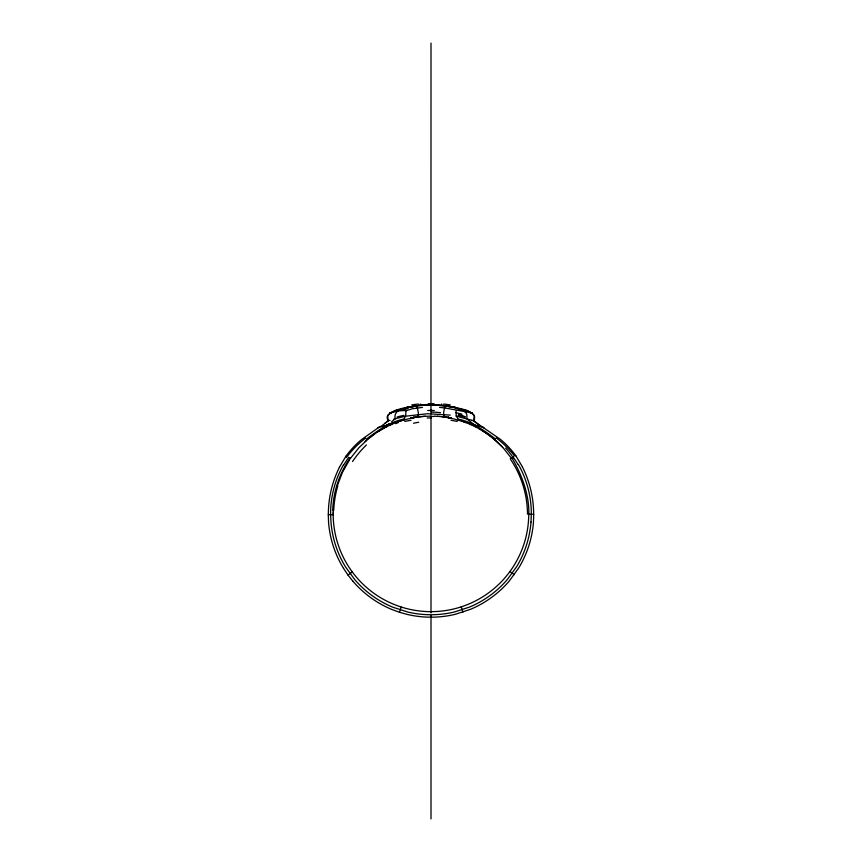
<?xml version="1.0" encoding="UTF-8"?>
<svg xmlns="http://www.w3.org/2000/svg" width="862" height="862" viewBox="0 0 862 862"><rect width="100%" height="100%" fill="white"/><g stroke="black" fill="none" stroke-linecap="round" stroke-linejoin="round"><path stroke-width="1.29" d="M333.174 513.493L333.206 516.618A97.783 97.783 0 0 0 430.537 611.654A97.783 97.783 0 0 0 528.665 517.459C530.162 496.835 522.2 475.522 512.459 458.799M333.174 513.504L333.185 512.276M333.185 512.308L333.238 510.272M456.235 415.333L456.052 410.969M456.515 416.486L456.224 415.775M531.003 522.103L531.304 514.237A99.755 99.755 0 0 0 518.342 464.413M413.631 416.852L413.523 417.542L416.195 417.208M405.937 410.969L405.668 416.195L427.53 413.728L450.309 415.107M474.531 419.191L474.553 416.055M405.98 410.765L412.327 408.739L422.488 407.403M337.279 485.845L342.397 472.408L349.735 459.414M475.943 422.585L473.507 420.807L474.208 416.917A4.439 4.439 0 0 0 473.669 415.118L471.072 412.607L465.243 409.967M528.848 514.237L533.718 514.226L533.459 522.286A103.709 103.709 0 0 1 518.719 567.95L509.291 581.01A103.709 103.709 0 0 1 470.533 609.294L455.233 614.326A103.709 103.709 0 0 1 407.241 614.423L399.472 612.279L401.175 607.01M439.501 407.403L444.62 407.909L445.083 406.929M339.359 467.301L345.791 456.461A90.101 90.079 -72.2 0 1 361.684 439.48L380.293 426.334M343.69 464.941L348.614 457.345M350.425 458.412L358.721 447.96L368.171 438.898M388.029 414.934L390.26 412.963A15.538 15.311 -13.9 0 1 391.1 412.478L396.746 409.967M395.152 418.706L394.818 419.018A10.107 3.071 -38.4 0 1 393.374 420.279L391.639 421.68M365.143 441.549L366.684 440.18M368.16 438.909L374.313 434.168M450.794 406.401C457.873 408.459 468.206 408.944 474.046 415.064M368.667 438.499L370.541 436.98M411.68 406.724C403.89 407.791 394.257 409.288 388.309 415.118A4.526 4.526 0 0 0 387.738 417.176L388.428 420.807L384.571 423.565M381.316 426.313L382.329 425.494M382.437 425.408L383.148 424.837M383.504 424.546L386.93 421.809M366.372 439.146C377.825 430.569 389.936 421.593 404.343 419.007A3.857 2.737 78.9 0 1 404.58 417.941L404.838 417.391A6.767 4.795 78.9 0 1 405.097 416.949L405.539 416.152L393.848 419.061M445.514 406.444L449.544 406.056M370.843 436.743L371.457 436.269M389.215 423.565L387.35 424.988L377.772 427.724M372.007 435.849L372.729 435.31M372.977 435.138L373.634 434.642M343.518 568.37L348.011 575.073L352.289 571.948M373.925 434.448L377.362 432.088M376.963 432.347L379.183 430.925M378.202 431.539L382.06 429.19M379.366 430.806L380.832 429.912M381.36 429.599L382.405 428.996M382.308 429.05L384.236 427.972M382.599 428.877L383.924 428.145M384.441 427.854L385.228 427.444M385.379 427.358L386.004 427.035M385.648 427.218L386.262 426.895M386.424 426.819L387.038 426.507M386.682 426.679L387.307 426.367M387.674 426.184L388.816 425.634M388.967 425.559L392.275 424.061M390.378 424.901L391.014 424.621M392.232 424.082L396.962 422.186M396.067 422.52L397.479 421.992M397.091 422.132L402.166 420.419M387.253 421.216L388.428 420.807M402.414 408.987C397.673 410.053 393.805 413.695 395.184 418.673M398.125 421.766L399.462 421.292M399.656 421.227L400.873 420.828M401.423 420.656L404.321 419.783M403.33 420.074L413.674 417.628M408.028 407.37L420.591 405.312L434.987 404.968M406.745 407.155L408.232 406.832M410.872 418.167L413.997 417.574M416.702 417.133L414.18 417.467M414.159 417.542L414.773 417.434L410.894 417.908M415.096 417.38L415.387 417.327M390.529 412.92L391.779 412.726M390.389 412.941L389.527 413.006L398.944 410.818L406.056 410.463M413.361 406.077L428.726 404.935M416.314 417.186L417.585 417.003M417.208 417.057L425.375 416.249M417.714 416.992L418.889 416.831M419.675 416.745L421.68 416.529M412.456 406.056L415.775 406.077L417.165 407.392M418.458 405.215L443.542 405.215M444.62 407.909L472.516 413.049L471.729 412.963M422.488 416.454L430.989 416.087M333.152 514.7L328.282 514.711L328.584 522.771A103.709 103.709 0 0 0 343.529 568.36M433.274 404.935L448.639 406.077M435.116 404.968L436.14 404.989M436.053 405L450.966 406.713L462.98 410.431A13.124 13.081 -47.3 0 1 463.875 410.948L465.685 412.499M434.545 416.152L439.792 416.486M437.357 416.303L438.295 416.368M439.534 416.465L443.23 416.863M445.148 417.122L451.095 417.908M441.947 416.712L445.471 417.176M448.563 417.564L445.643 417.197M447.755 417.445L448.596 417.693M443.704 416.928L444.383 417.014A4.105 1.53 -86.4 0 0 444.124 416.141L443.618 412.769A6.637 0.733 -82.2 0 1 444.641 407.672M470.21 412.726L471.6 412.941M445.913 417.24L446.667 417.359M446.527 417.337L448.294 417.639M483.916 427.714L482.375 427.358M448.477 417.671L449.867 417.93M456.213 416.12L471.913 420.268M449.641 417.887L451.117 418.189M450.223 418.005L461.86 421.098M453.768 406.832L455.255 407.155M458.067 419.923L457.679 419.816A4.461 3.211 -78.8 0 0 457.657 419.007C471.977 421.583 484.067 430.418 495.488 438.93M458.94 420.182L460.028 420.516M461.008 420.818L464.381 421.981M483.334 427.337L474.606 424.944L468.594 420.279A10.355 2.952 38.1 0 1 467.129 419.018L466.805 418.156A22.434 22.347 -36.6 0 0 466.935 416.885L466.892 415.376A5.484 5.463 -36.6 0 0 465.695 412.489M462.506 421.313L463.81 421.777M473.507 420.807L474.703 421.227M399.472 612.279L391.908 609.499A103.709 103.709 0 0 1 353.032 581.376M464.036 421.852L464.898 422.164M464.51 422.024L465.922 422.552M465.405 422.358L469.865 424.169M466.051 422.606L466.18 422.66A3.976 2.661 -73.7 0 0 466.288 421.938M516.004 456.095L522.447 466.881M469.822 424.147L471.223 424.761M470.727 424.546L473.27 425.72M473.216 425.699L474.703 426.421M475.177 426.658L476.05 427.11M475.943 427.056L478.906 428.651M479.013 428.716L479.703 429.104M479.315 428.877L480.048 429.308M479.897 429.222L480.565 429.61M480.479 429.556L483.733 431.56M482.214 430.601L482.785 430.957M482.925 431.043L484.336 431.948M483.959 431.7L485.554 432.756M485.177 432.498L486.222 433.209M476.158 422.692L500.208 439.2A89.411 89.389 72 0 1 516.069 456.052M485.78 432.907L486.448 433.36M486.383 433.317L491.017 436.711M486.685 433.532L487.289 433.952M487.59 434.157L488.183 434.588M509.927 571.528L514.269 574.674M346.352 457.086L345.759 456.569M489.357 435.439L491.954 437.443M474.542 421.421L478.464 424.524M491.534 437.12L493.473 438.683M478.819 424.815L479.531 425.375M479.746 425.559L480.64 426.27M492.655 438.015L493.743 438.92M493.883 439.038L500.165 444.803M494.626 439.652L495.348 440.288M495.521 440.439L501.49 446.15M500.456 445.094L501.964 446.645M501.576 446.236L502.708 447.443M502.729 447.464L503.516 448.326M503.861 448.714L511.285 458.121A4.375 0.937 -35.5 0 1 513.321 456.838M353.021 581.387L348.011 575.073M513.192 456.979L518.116 464.543M417.37 407.909L418.415 413.34M461.256 606.837L462.98 612.117M387.491 419.449L387.189 417.186A4.267 4.202 -13 0 1 387.469 415.937M418.479 413.803L418.35 414.687A6.81 2.435 86.4 0 0 417.671 416.917M430.978 414.062L431 43.1M431 416.184L431 612.828M431 615.522L431 818.9M511.306 458.379A7.122 0.56 -21.2 0 1 512.836 457.841M522.394 466.902A105.681 105.67 76.2 0 1 533.653 514.226M496.221 437.918A94.4 93.171 71.5 0 1 514.485 455.966M346.599 456.903A7.122 1.498 35 0 1 346.416 455.739M328.347 514.711A105.401 105.39 -76.4 0 1 339.412 467.323M347.311 456.332A95.068 93.861 -71.8 0 1 365.628 438.144M348.744 457.506A4.396 0.787 34.5 0 1 350.414 458.509M343.464 464.812A99.486 99.486 0 0 0 330.599 514.711L331.03 522.577A101.231 101.231 0 0 0 345.619 567.077L354.885 579.781A101.231 101.231 0 0 0 392.846 607.214L407.812 612.052A101.231 101.231 0 0 0 454.651 611.923L469.596 607.042A101.231 101.231 0 0 0 507.416 579.415L516.64 566.679A101.231 101.231 0 0 0 530.992 522.103M510.218 458.864A97.395 95.574 71.8 0 1 527.501 514.237M505.649 448.057A87.342 77.72 67.3 0 1 513.44 458.013M352.526 461.515A87.277 71.212 -62.3 0 1 366.382 444.986M478.895 426.259A19.47 0.787 11.4 0 1 477.85 426.087M474.714 424.826A4.827 3.222 -68.8 0 1 475.145 426.421M469.208 422.811A25.763 4.526 14.8 0 1 472.732 424.438M390.023 420.451A36.236 3.62 -9.4 0 1 387.62 420.344M386.833 426.399A4.935 3.286 69.1 0 1 387.243 424.88M430.095 410.463A27.078 3.049 0 0 1 434.286 410.517M427.703 410.517A27.078 3.049 0 0 1 431.894 410.463M428.08 403.707A31.495 5.743 0.2 0 1 434.114 403.728M455.793 412.736A57.032 17.326 -2.3 0 1 462.01 414.202M456.483 416.54A6.39 4.601 -78.9 0 1 457.776 418.932M458.078 415.333A59.672 16.863 -2 0 1 464.877 417.014M417.143 407.069A9.363 1.174 84.6 0 1 417.348 407.435M443.65 404.052A90.769 90.198 27.4 0 1 450.341 404.968M450.072 406.584A103.548 100.035 15.9 0 1 453.681 407.284M420.548 404.127A54.791 0.927 1.9 0 1 420.236 404.116M455.114 407.823A89.422 87.967 17.8 0 1 465.049 410.56M473.001 420.591A26.873 0.582 16 0 1 471.956 420.344M411.346 407.112A79.897 64.434 -15.2 0 1 413.426 406.756M441.764 404.116A54.791 0.927 -1.9 0 1 441.452 404.127M408.319 407.284A103.569 100.057 -15.9 0 1 411.928 406.584M411.659 404.968A90.769 90.198 -27.4 0 1 418.35 404.052M450.977 420.257A29.297 3.039 10.9 0 1 457.194 421.453M448.348 416.712A7.575 3.06 -84.3 0 1 448.531 417.423M402.737 410A57.28 55.093 -32.8 0 1 408.243 408.394M404.795 421.453A29.297 3.039 -10.9 0 1 411.012 420.257M387.415 425.031A15.182 0.593 -10.6 0 1 387.092 425.085M445.061 406.638A29.125 4.956 83.4 0 1 445.557 407.123M397.113 417.014A59.672 16.863 2 0 1 403.912 415.333M404.31 419.525A4.278 3.049 78.8 0 1 404.332 419.007M448.574 406.756A79.897 64.434 15.2 0 1 450.654 407.112M396.951 410.56A89.562 88.107 -17.8 0 1 406.886 407.823M395.83 422.628A4.019 2.661 73.7 0 1 395.712 421.981M395.507 423.662A25.828 3.06 -17.3 0 1 398.524 422.509M332.7 510.261A97.287 97.277 -88.8 0 1 350.026 458.131M333.756 510.293A97.417 96.522 -82.1 0 1 337.775 485.985M427.207 417.984A26.744 5.517 0 0 1 431.162 417.908M431.453 412.155A28.187 12.284 -2.5 0 1 440.568 412.715M458.692 414.277A54.489 22.584 -3.4 0 1 465.394 416.928M413.512 423.242A54.554 13.264 -4.5 0 1 418.738 422.251M430.978 416.432A17.822 2.855 0 0 1 434.157 416.475"/></g></svg>
